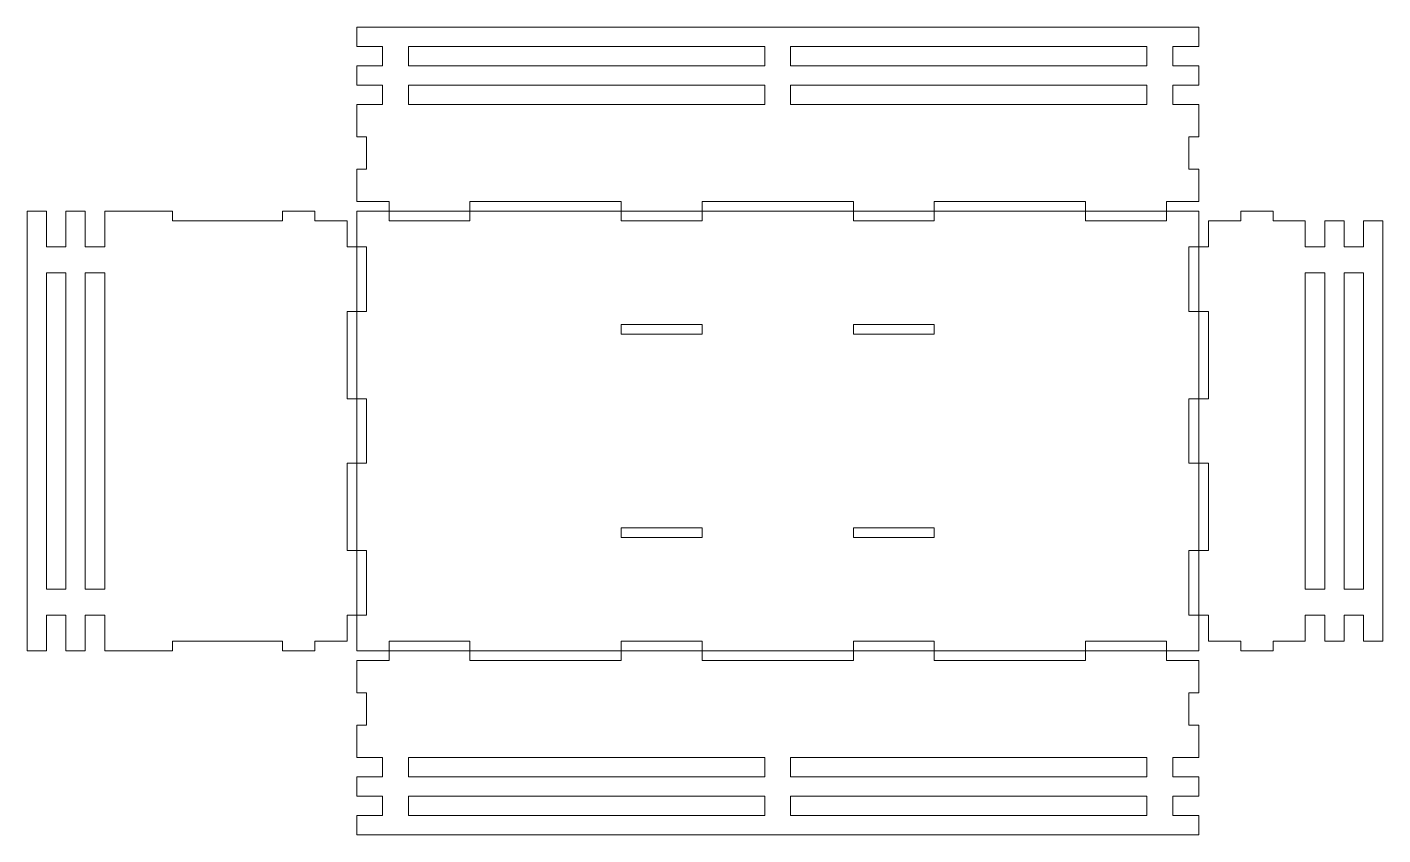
# Model space of a CAD drawing. Header units: millimetres. Extents: x -552 to 552, y -324 to 324.
# Drawn here: x -551.5 to -132, y -323.6 to -73.6 of the extents above; entities that cross this region are included whole.
import ezdxf

# ---------------------------------------------------------------- set-up
doc = ezdxf.new("R2010")
doc.units = ezdxf.units.MM
doc.header["$MEASUREMENT"] = 0
doc.layers.add('Camada 1', color=7, linetype='Continuous')

msp = doc.modelspace()

# ---------------------------------------------------------------- linework, layer by layer
at = {"layer": 'Camada 1', "color": 250, "lineweight": 20}
for points, knots in [([(-199.0473, -127.5959), (-199.0473, -127.5959), (-189.0473, -127.5959), (-189.0473, -127.5959), (-189.0473, -127.5959), (-189.0473, -127.5959), (-189.0473, -117.5959), (-189.0473, -117.5959), (-189.0473, -117.5959), (-189.0473, -117.5959), (-192.0473, -117.5959), (-192.0473, -117.5959), (-192.0473, -117.5959), (-192.0473, -117.5959), (-192.0473, -107.5959), (-192.0473, -107.5959), (-192.0473, -107.5959), (-192.0473, -107.5959), (-189.0473, -107.5959), (-189.0473, -107.5959), (-189.0473, -107.5959), (-189.0473, -107.5959), (-189.0473, -97.5959), (-189.0473, -97.5959), (-189.0473, -97.5959), (-189.0473, -97.5959), (-197.0473, -97.5959), (-197.0473, -97.5959), (-197.0473, -97.5959), (-197.0473, -97.5959), (-197.0473, -91.5959), (-197.0473, -91.5959), (-197.0473, -91.5959), (-197.0473, -91.5959), (-189.0473, -91.5959), (-189.0473, -91.5959), (-189.0473, -91.5959), (-189.0473, -91.5959), (-189.0473, -85.5959), (-189.0473, -85.5959), (-189.0473, -85.5959), (-189.0473, -85.5959), (-197.0473, -85.5959), (-197.0473, -85.5959), (-197.0473, -85.5959), (-197.0473, -85.5959), (-197.0473, -79.5959), (-197.0473, -79.5959), (-197.0473, -79.5959), (-197.0473, -79.5959), (-189.0473, -79.5959), (-189.0473, -79.5959), (-189.0473, -79.5959), (-189.0473, -79.5959), (-189.0473, -73.5959), (-189.0473, -73.5959), (-189.0473, -73.5959), (-189.0473, -73.5959), (-192.0473, -73.5959), (-192.0473, -73.5959), (-192.0473, -73.5959), (-192.0473, -73.5959), (-446.5473, -73.5959), (-446.5473, -73.5959), (-446.5473, -73.5959), (-446.5473, -73.5959), (-449.5473, -73.5959), (-449.5473, -73.5959), (-449.5473, -73.5959), (-449.5473, -73.5959), (-449.5473, -79.5959), (-449.5473, -79.5959), (-449.5473, -79.5959), (-449.5473, -79.5959), (-441.5473, -79.5959), (-441.5473, -79.5959), (-441.5473, -79.5959), (-441.5473, -79.5959), (-441.5473, -85.5959), (-441.5473, -85.5959), (-441.5473, -85.5959), (-441.5473, -85.5959), (-449.5473, -85.5959), (-449.5473, -85.5959), (-449.5473, -85.5959), (-449.5473, -85.5959), (-449.5473, -91.5959), (-449.5473, -91.5959), (-449.5473, -91.5959), (-449.5473, -91.5959), (-441.5473, -91.5959), (-441.5473, -91.5959), (-441.5473, -91.5959), (-441.5473, -91.5959), (-441.5473, -97.5959), (-441.5473, -97.5959), (-441.5473, -97.5959), (-441.5473, -97.5959), (-449.5473, -97.5959), (-449.5473, -97.5959), (-449.5473, -97.5959), (-449.5473, -97.5959), (-449.5473, -107.5959), (-449.5473, -107.5959), (-449.5473, -107.5959), (-449.5473, -107.5959), (-446.5473, -107.5959), (-446.5473, -107.5959), (-446.5473, -107.5959), (-446.5473, -107.5959), (-446.5473, -117.5959), (-446.5473, -117.5959), (-446.5473, -117.5959), (-446.5473, -117.5959), (-449.5473, -117.5959), (-449.5473, -117.5959), (-449.5473, -117.5959), (-449.5473, -117.5959), (-449.5473, -127.5959), (-449.5473, -127.5959), (-449.5473, -127.5959), (-449.5473, -127.5959), (-439.5473, -127.5959), (-439.5473, -127.5959), (-439.5473, -127.5959), (-439.5473, -127.5959), (-439.5473, -130.5959), (-439.5473, -130.5959), (-439.5473, -130.5959), (-439.5473, -130.5959), (-414.5473, -130.5959), (-414.5473, -130.5959), (-414.5473, -130.5959), (-414.5473, -130.5959), (-414.5473, -127.5959), (-414.5473, -127.5959), (-414.5473, -127.5959), (-414.5473, -127.5959), (-367.714, -127.5959), (-367.714, -127.5959), (-367.714, -127.5959), (-367.714, -127.5959), (-367.714, -130.5959), (-367.714, -130.5959), (-367.714, -130.5959), (-367.714, -130.5959), (-342.714, -130.5959), (-342.714, -130.5959), (-342.714, -130.5959), (-342.714, -130.5959), (-342.714, -127.5959), (-342.714, -127.5959), (-342.714, -127.5959), (-342.714, -127.5959), (-295.8806, -127.5959), (-295.8806, -127.5959), (-295.8806, -127.5959), (-295.8806, -127.5959), (-295.8806, -130.5959), (-295.8806, -130.5959), (-295.8806, -130.5959), (-295.8806, -130.5959), (-270.8806, -130.5959), (-270.8806, -130.5959), (-270.8806, -130.5959), (-270.8806, -130.5959), (-270.8806, -127.5959), (-270.8806, -127.5959), (-270.8806, -127.5959), (-270.8806, -127.5959), (-224.0473, -127.5959), (-224.0473, -127.5959), (-224.0473, -127.5959), (-224.0473, -127.5959), (-224.0473, -130.5959), (-224.0473, -130.5959), (-224.0473, -130.5959), (-224.0473, -130.5959), (-199.0473, -130.5959), (-199.0473, -130.5959), (-199.0473, -130.5959), (-199.0473, -130.5959), (-199.0473, -127.5959), (-199.0473, -127.5959)], [0, 0, 0, 0, 0.0212766, 0.0212766, 0.0212766, 0.0212766, 0.04255319, 0.04255319, 0.04255319, 0.04255319, 0.06382979, 0.06382979, 0.06382979, 0.06382979, 0.08510638, 0.08510638, 0.08510638, 0.08510638, 0.10638298, 0.10638298, 0.10638298, 0.10638298, 0.12765957, 0.12765957, 0.12765957, 0.12765957, 0.14893617, 0.14893617, 0.14893617, 0.14893617, 0.17021277, 0.17021277, 0.17021277, 0.17021277, 0.19148936, 0.19148936, 0.19148936, 0.19148936, 0.21276596, 0.21276596, 0.21276596, 0.21276596, 0.23404255, 0.23404255, 0.23404255, 0.23404255, 0.25531915, 0.25531915, 0.25531915, 0.25531915, 0.27659574, 0.27659574, 0.27659574, 0.27659574, 0.29787234, 0.29787234, 0.29787234, 0.29787234, 0.31914894, 0.31914894, 0.31914894, 0.31914894, 0.34042553, 0.34042553, 0.34042553, 0.34042553, 0.36170213, 0.36170213, 0.36170213, 0.36170213, 0.38297872, 0.38297872, 0.38297872, 0.38297872, 0.40425532, 0.40425532, 0.40425532, 0.40425532, 0.42553191, 0.42553191, 0.42553191, 0.42553191, 0.44680851, 0.44680851, 0.44680851, 0.44680851, 0.46808511, 0.46808511, 0.46808511, 0.46808511, 0.4893617, 0.4893617, 0.4893617, 0.4893617, 0.5106383, 0.5106383, 0.5106383, 0.5106383, 0.53191489, 0.53191489, 0.53191489, 0.53191489, 0.55319149, 0.55319149, 0.55319149, 0.55319149, 0.57446809, 0.57446809, 0.57446809, 0.57446809, 0.59574468, 0.59574468, 0.59574468, 0.59574468, 0.61702128, 0.61702128, 0.61702128, 0.61702128, 0.63829787, 0.63829787, 0.63829787, 0.63829787, 0.65957447, 0.65957447, 0.65957447, 0.65957447, 0.68085106, 0.68085106, 0.68085106, 0.68085106, 0.70212766, 0.70212766, 0.70212766, 0.70212766, 0.72340426, 0.72340426, 0.72340426, 0.72340426, 0.74468085, 0.74468085, 0.74468085, 0.74468085, 0.76595745, 0.76595745, 0.76595745, 0.76595745, 0.78723404, 0.78723404, 0.78723404, 0.78723404, 0.80851064, 0.80851064, 0.80851064, 0.80851064, 0.82978723, 0.82978723, 0.82978723, 0.82978723, 0.85106383, 0.85106383, 0.85106383, 0.85106383, 0.87234043, 0.87234043, 0.87234043, 0.87234043, 0.89361702, 0.89361702, 0.89361702, 0.89361702, 0.91489362, 0.91489362, 0.91489362, 0.91489362, 0.93617021, 0.93617021, 0.93617021, 0.93617021, 0.95744681, 0.95744681, 0.95744681, 0.95744681, 1, 1, 1, 1]), ([(-323.2973, -85.5959), (-323.2973, -85.5959), (-433.5473, -85.5959), (-433.5473, -85.5959), (-433.5473, -85.5959), (-433.5473, -85.5959), (-433.5473, -79.5959), (-433.5473, -79.5959), (-433.5473, -79.5959), (-433.5473, -79.5959), (-323.2973, -79.5959), (-323.2973, -79.5959), (-323.2973, -79.5959), (-323.2973, -79.5959), (-323.2973, -85.5959), (-323.2973, -85.5959)], [0, 0, 0, 0, 0.2, 0.2, 0.2, 0.2, 0.4, 0.4, 0.4, 0.4, 0.6, 0.6, 0.6, 0.6, 1, 1, 1, 1]), ([(-205.0473, -85.5959), (-205.0473, -85.5959), (-315.2973, -85.5959), (-315.2973, -85.5959), (-315.2973, -85.5959), (-315.2973, -85.5959), (-315.2973, -79.5959), (-315.2973, -79.5959), (-315.2973, -79.5959), (-315.2973, -79.5959), (-205.0473, -79.5959), (-205.0473, -79.5959), (-205.0473, -79.5959), (-205.0473, -79.5959), (-205.0473, -85.5959), (-205.0473, -85.5959)], [0, 0, 0, 0, 0.2, 0.2, 0.2, 0.2, 0.4, 0.4, 0.4, 0.4, 0.6, 0.6, 0.6, 0.6, 1, 1, 1, 1]), ([(-323.2973, -97.5959), (-323.2973, -97.5959), (-433.5473, -97.5959), (-433.5473, -97.5959), (-433.5473, -97.5959), (-433.5473, -97.5959), (-433.5473, -91.5959), (-433.5473, -91.5959), (-433.5473, -91.5959), (-433.5473, -91.5959), (-323.2973, -91.5959), (-323.2973, -91.5959), (-323.2973, -91.5959), (-323.2973, -91.5959), (-323.2973, -97.5959), (-323.2973, -97.5959)], [0, 0, 0, 0, 0.2, 0.2, 0.2, 0.2, 0.4, 0.4, 0.4, 0.4, 0.6, 0.6, 0.6, 0.6, 1, 1, 1, 1]), ([(-205.0473, -97.5959), (-205.0473, -97.5959), (-315.2973, -97.5959), (-315.2973, -97.5959), (-315.2973, -97.5959), (-315.2973, -97.5959), (-315.2973, -91.5959), (-315.2973, -91.5959), (-315.2973, -91.5959), (-315.2973, -91.5959), (-205.0473, -91.5959), (-205.0473, -91.5959), (-205.0473, -91.5959), (-205.0473, -91.5959), (-205.0473, -97.5959), (-205.0473, -97.5959)], [0, 0, 0, 0, 0.2, 0.2, 0.2, 0.2, 0.4, 0.4, 0.4, 0.4, 0.6, 0.6, 0.6, 0.6, 1, 1, 1, 1]), ([(-472.5473, -133.5959), (-472.5473, -133.5959), (-506.5473, -133.5959), (-506.5473, -133.5959), (-506.5473, -133.5959), (-506.5473, -133.5959), (-506.5473, -130.5959), (-506.5473, -130.5959), (-506.5473, -130.5959), (-506.5473, -130.5959), (-527.5473, -130.5959), (-527.5473, -130.5959), (-527.5473, -130.5959), (-527.5473, -130.5959), (-527.5473, -141.5959), (-527.5473, -141.5959), (-527.5473, -141.5959), (-527.5473, -141.5959), (-533.5473, -141.5959), (-533.5473, -141.5959), (-533.5473, -141.5959), (-533.5473, -141.5959), (-533.5473, -130.5959), (-533.5473, -130.5959), (-533.5473, -130.5959), (-533.5473, -130.5959), (-539.5473, -130.5959), (-539.5473, -130.5959), (-539.5473, -130.5959), (-539.5473, -130.5959), (-539.5473, -141.5959), (-539.5473, -141.5959), (-539.5473, -141.5959), (-539.5473, -141.5959), (-545.5473, -141.5959), (-545.5473, -141.5959), (-545.5473, -141.5959), (-545.5473, -141.5959), (-545.5473, -130.5959), (-545.5473, -130.5959), (-545.5473, -130.5959), (-545.5473, -130.5959), (-551.5473, -130.5959), (-551.5473, -130.5959), (-551.5473, -130.5959), (-551.5473, -130.5959), (-551.5473, -266.5959), (-551.5473, -266.5959), (-551.5473, -266.5959), (-551.5473, -266.5959), (-545.5473, -266.5959), (-545.5473, -266.5959), (-545.5473, -266.5959), (-545.5473, -266.5959), (-545.5473, -255.5959), (-545.5473, -255.5959), (-545.5473, -255.5959), (-545.5473, -255.5959), (-539.5473, -255.5959), (-539.5473, -255.5959), (-539.5473, -255.5959), (-539.5473, -255.5959), (-539.5473, -266.5959), (-539.5473, -266.5959), (-539.5473, -266.5959), (-539.5473, -266.5959), (-533.5473, -266.5959), (-533.5473, -266.5959), (-533.5473, -266.5959), (-533.5473, -266.5959), (-533.5473, -255.5959), (-533.5473, -255.5959), (-533.5473, -255.5959), (-533.5473, -255.5959), (-527.5473, -255.5959), (-527.5473, -255.5959), (-527.5473, -255.5959), (-527.5473, -255.5959), (-527.5473, -266.5959), (-527.5473, -266.5959), (-527.5473, -266.5959), (-527.5473, -266.5959), (-506.5473, -266.5959), (-506.5473, -266.5959), (-506.5473, -266.5959), (-506.5473, -266.5959), (-506.5473, -263.5959), (-506.5473, -263.5959), (-506.5473, -263.5959), (-506.5473, -263.5959), (-472.5473, -263.5959), (-472.5473, -263.5959), (-472.5473, -263.5959), (-472.5473, -263.5959), (-472.5473, -266.5959), (-472.5473, -266.5959), (-472.5473, -266.5959), (-472.5473, -266.5959), (-462.5473, -266.5959), (-462.5473, -266.5959), (-462.5473, -266.5959), (-462.5473, -266.5959), (-462.5473, -263.5959), (-462.5473, -263.5959), (-462.5473, -263.5959), (-462.5473, -263.5959), (-452.5473, -263.5959), (-452.5473, -263.5959), (-452.5473, -263.5959), (-452.5473, -263.5959), (-452.5473, -255.5959), (-452.5473, -255.5959), (-452.5473, -255.5959), (-452.5473, -255.5959), (-449.5473, -255.5959), (-449.5473, -255.5959), (-449.5473, -255.5959), (-449.5473, -255.5959), (-449.5473, -235.5959), (-449.5473, -235.5959), (-449.5473, -235.5959), (-449.5473, -235.5959), (-452.5473, -235.5959), (-452.5473, -235.5959), (-452.5473, -235.5959), (-452.5473, -235.5959), (-452.5473, -208.5959), (-452.5473, -208.5959), (-452.5473, -208.5959), (-452.5473, -208.5959), (-449.5473, -208.5959), (-449.5473, -208.5959), (-449.5473, -208.5959), (-449.5473, -208.5959), (-449.5473, -188.5959), (-449.5473, -188.5959), (-449.5473, -188.5959), (-449.5473, -188.5959), (-452.5473, -188.5959), (-452.5473, -188.5959), (-452.5473, -188.5959), (-452.5473, -188.5959), (-452.5473, -161.5959), (-452.5473, -161.5959), (-452.5473, -161.5959), (-452.5473, -161.5959), (-449.5473, -161.5959), (-449.5473, -161.5959), (-449.5473, -161.5959), (-449.5473, -161.5959), (-449.5473, -141.5959), (-449.5473, -141.5959), (-449.5473, -141.5959), (-449.5473, -141.5959), (-452.5473, -141.5959), (-452.5473, -141.5959), (-452.5473, -141.5959), (-452.5473, -141.5959), (-452.5473, -133.5959), (-452.5473, -133.5959), (-452.5473, -133.5959), (-452.5473, -133.5959), (-462.5473, -133.5959), (-462.5473, -133.5959), (-462.5473, -133.5959), (-462.5473, -133.5959), (-462.5473, -130.5959), (-462.5473, -130.5959), (-462.5473, -130.5959), (-462.5473, -130.5959), (-472.5473, -130.5959), (-472.5473, -130.5959), (-472.5473, -130.5959), (-472.5473, -130.5959), (-472.5473, -133.5959), (-472.5473, -133.5959)], [0, 0, 0, 0, 0.02222222, 0.02222222, 0.02222222, 0.02222222, 0.04444444, 0.04444444, 0.04444444, 0.04444444, 0.06666667, 0.06666667, 0.06666667, 0.06666667, 0.08888889, 0.08888889, 0.08888889, 0.08888889, 0.11111111, 0.11111111, 0.11111111, 0.11111111, 0.13333333, 0.13333333, 0.13333333, 0.13333333, 0.15555556, 0.15555556, 0.15555556, 0.15555556, 0.17777778, 0.17777778, 0.17777778, 0.17777778, 0.2, 0.2, 0.2, 0.2, 0.22222222, 0.22222222, 0.22222222, 0.22222222, 0.24444444, 0.24444444, 0.24444444, 0.24444444, 0.26666667, 0.26666667, 0.26666667, 0.26666667, 0.28888889, 0.28888889, 0.28888889, 0.28888889, 0.31111111, 0.31111111, 0.31111111, 0.31111111, 0.33333333, 0.33333333, 0.33333333, 0.33333333, 0.35555556, 0.35555556, 0.35555556, 0.35555556, 0.37777778, 0.37777778, 0.37777778, 0.37777778, 0.4, 0.4, 0.4, 0.4, 0.42222222, 0.42222222, 0.42222222, 0.42222222, 0.44444444, 0.44444444, 0.44444444, 0.44444444, 0.46666667, 0.46666667, 0.46666667, 0.46666667, 0.48888889, 0.48888889, 0.48888889, 0.48888889, 0.51111111, 0.51111111, 0.51111111, 0.51111111, 0.53333333, 0.53333333, 0.53333333, 0.53333333, 0.55555556, 0.55555556, 0.55555556, 0.55555556, 0.57777778, 0.57777778, 0.57777778, 0.57777778, 0.6, 0.6, 0.6, 0.6, 0.62222222, 0.62222222, 0.62222222, 0.62222222, 0.64444444, 0.64444444, 0.64444444, 0.64444444, 0.66666667, 0.66666667, 0.66666667, 0.66666667, 0.68888889, 0.68888889, 0.68888889, 0.68888889, 0.71111111, 0.71111111, 0.71111111, 0.71111111, 0.73333333, 0.73333333, 0.73333333, 0.73333333, 0.75555556, 0.75555556, 0.75555556, 0.75555556, 0.77777778, 0.77777778, 0.77777778, 0.77777778, 0.8, 0.8, 0.8, 0.8, 0.82222222, 0.82222222, 0.82222222, 0.82222222, 0.84444444, 0.84444444, 0.84444444, 0.84444444, 0.86666667, 0.86666667, 0.86666667, 0.86666667, 0.88888889, 0.88888889, 0.88888889, 0.88888889, 0.91111111, 0.91111111, 0.91111111, 0.91111111, 0.93333333, 0.93333333, 0.93333333, 0.93333333, 0.95555556, 0.95555556, 0.95555556, 0.95555556, 1, 1, 1, 1]), ([(-189.0473, -188.5959), (-189.0473, -188.5959), (-189.0473, -161.5959), (-189.0473, -161.5959), (-189.0473, -161.5959), (-189.0473, -161.5959), (-192.0473, -161.5959), (-192.0473, -161.5959), (-192.0473, -161.5959), (-192.0473, -161.5959), (-192.0473, -141.5959), (-192.0473, -141.5959), (-192.0473, -141.5959), (-192.0473, -141.5959), (-189.0473, -141.5959), (-189.0473, -141.5959), (-189.0473, -141.5959), (-189.0473, -141.5959), (-189.0473, -130.5959), (-189.0473, -130.5959), (-189.0473, -130.5959), (-189.0473, -130.5959), (-199.0473, -130.5959), (-199.0473, -130.5959), (-199.0473, -130.5959), (-199.0473, -130.5959), (-199.0473, -133.5959), (-199.0473, -133.5959), (-199.0473, -133.5959), (-199.0473, -133.5959), (-224.0473, -133.5959), (-224.0473, -133.5959), (-224.0473, -133.5959), (-224.0473, -133.5959), (-224.0473, -130.5959), (-224.0473, -130.5959), (-224.0473, -130.5959), (-224.0473, -130.5959), (-270.8806, -130.5959), (-270.8806, -130.5959), (-270.8806, -130.5959), (-270.8806, -130.5959), (-270.8806, -133.5959), (-270.8806, -133.5959), (-270.8806, -133.5959), (-270.8806, -133.5959), (-295.8806, -133.5959), (-295.8806, -133.5959), (-295.8806, -133.5959), (-295.8806, -133.5959), (-295.8806, -130.5959), (-295.8806, -130.5959), (-295.8806, -130.5959), (-295.8806, -130.5959), (-342.714, -130.5959), (-342.714, -130.5959), (-342.714, -130.5959), (-342.714, -130.5959), (-342.714, -133.5959), (-342.714, -133.5959), (-342.714, -133.5959), (-342.714, -133.5959), (-367.714, -133.5959), (-367.714, -133.5959), (-367.714, -133.5959), (-367.714, -133.5959), (-367.714, -130.5959), (-367.714, -130.5959), (-367.714, -130.5959), (-367.714, -130.5959), (-414.5473, -130.5959), (-414.5473, -130.5959), (-414.5473, -130.5959), (-414.5473, -130.5959), (-414.5473, -133.5959), (-414.5473, -133.5959), (-414.5473, -133.5959), (-414.5473, -133.5959), (-439.5473, -133.5959), (-439.5473, -133.5959), (-439.5473, -133.5959), (-439.5473, -133.5959), (-439.5473, -130.5959), (-439.5473, -130.5959), (-439.5473, -130.5959), (-439.5473, -130.5959), (-449.5473, -130.5959), (-449.5473, -130.5959), (-449.5473, -130.5959), (-449.5473, -130.5959), (-449.5473, -141.5959), (-449.5473, -141.5959), (-449.5473, -141.5959), (-449.5473, -141.5959), (-446.5473, -141.5959), (-446.5473, -141.5959), (-446.5473, -141.5959), (-446.5473, -141.5959), (-446.5473, -161.5959), (-446.5473, -161.5959), (-446.5473, -161.5959), (-446.5473, -161.5959), (-449.5473, -161.5959), (-449.5473, -161.5959), (-449.5473, -161.5959), (-449.5473, -161.5959), (-449.5473, -188.5959), (-449.5473, -188.5959), (-449.5473, -188.5959), (-449.5473, -188.5959), (-446.5473, -188.5959), (-446.5473, -188.5959), (-446.5473, -188.5959), (-446.5473, -188.5959), (-446.5473, -208.5959), (-446.5473, -208.5959), (-446.5473, -208.5959), (-446.5473, -208.5959), (-449.5473, -208.5959), (-449.5473, -208.5959), (-449.5473, -208.5959), (-449.5473, -208.5959), (-449.5473, -235.5959), (-449.5473, -235.5959), (-449.5473, -235.5959), (-449.5473, -235.5959), (-446.5473, -235.5959), (-446.5473, -235.5959), (-446.5473, -235.5959), (-446.5473, -235.5959), (-446.5473, -255.5959), (-446.5473, -255.5959), (-446.5473, -255.5959), (-446.5473, -255.5959), (-449.5473, -255.5959), (-449.5473, -255.5959), (-449.5473, -255.5959), (-449.5473, -255.5959), (-449.5473, -266.5959), (-449.5473, -266.5959), (-449.5473, -266.5959), (-449.5473, -266.5959), (-439.5473, -266.5959), (-439.5473, -266.5959), (-439.5473, -266.5959), (-439.5473, -266.5959), (-439.5473, -263.5959), (-439.5473, -263.5959), (-439.5473, -263.5959), (-439.5473, -263.5959), (-414.5473, -263.5959), (-414.5473, -263.5959), (-414.5473, -263.5959), (-414.5473, -263.5959), (-414.5473, -266.5959), (-414.5473, -266.5959), (-414.5473, -266.5959), (-414.5473, -266.5959), (-367.714, -266.5959), (-367.714, -266.5959), (-367.714, -266.5959), (-367.714, -266.5959), (-367.714, -263.5959), (-367.714, -263.5959), (-367.714, -263.5959), (-367.714, -263.5959), (-342.714, -263.5959), (-342.714, -263.5959), (-342.714, -263.5959), (-342.714, -263.5959), (-342.714, -266.5959), (-342.714, -266.5959), (-342.714, -266.5959), (-342.714, -266.5959), (-295.8806, -266.5959), (-295.8806, -266.5959), (-295.8806, -266.5959), (-295.8806, -266.5959), (-295.8806, -263.5959), (-295.8806, -263.5959), (-295.8806, -263.5959), (-295.8806, -263.5959), (-270.8806, -263.5959), (-270.8806, -263.5959), (-270.8806, -263.5959), (-270.8806, -263.5959), (-270.8806, -266.5959), (-270.8806, -266.5959), (-270.8806, -266.5959), (-270.8806, -266.5959), (-224.0473, -266.5959), (-224.0473, -266.5959), (-224.0473, -266.5959), (-224.0473, -266.5959), (-224.0473, -263.5959), (-224.0473, -263.5959), (-224.0473, -263.5959), (-224.0473, -263.5959), (-199.0473, -263.5959), (-199.0473, -263.5959), (-199.0473, -263.5959), (-199.0473, -263.5959), (-199.0473, -266.5959), (-199.0473, -266.5959), (-199.0473, -266.5959), (-199.0473, -266.5959), (-189.0473, -266.5959), (-189.0473, -266.5959), (-189.0473, -266.5959), (-189.0473, -266.5959), (-189.0473, -255.5959), (-189.0473, -255.5959), (-189.0473, -255.5959), (-189.0473, -255.5959), (-192.0473, -255.5959), (-192.0473, -255.5959), (-192.0473, -255.5959), (-192.0473, -255.5959), (-192.0473, -235.5959), (-192.0473, -235.5959), (-192.0473, -235.5959), (-192.0473, -235.5959), (-189.0473, -235.5959), (-189.0473, -235.5959), (-189.0473, -235.5959), (-189.0473, -235.5959), (-189.0473, -208.5959), (-189.0473, -208.5959), (-189.0473, -208.5959), (-189.0473, -208.5959), (-192.0473, -208.5959), (-192.0473, -208.5959), (-192.0473, -208.5959), (-192.0473, -208.5959), (-192.0473, -188.5959), (-192.0473, -188.5959), (-192.0473, -188.5959), (-192.0473, -188.5959), (-189.0473, -188.5959), (-189.0473, -188.5959)], [0, 0, 0, 0, 0.01639344, 0.01639344, 0.01639344, 0.01639344, 0.03278689, 0.03278689, 0.03278689, 0.03278689, 0.04918033, 0.04918033, 0.04918033, 0.04918033, 0.06557377, 0.06557377, 0.06557377, 0.06557377, 0.08196721, 0.08196721, 0.08196721, 0.08196721, 0.09836066, 0.09836066, 0.09836066, 0.09836066, 0.1147541, 0.1147541, 0.1147541, 0.1147541, 0.13114754, 0.13114754, 0.13114754, 0.13114754, 0.14754098, 0.14754098, 0.14754098, 0.14754098, 0.16393443, 0.16393443, 0.16393443, 0.16393443, 0.18032787, 0.18032787, 0.18032787, 0.18032787, 0.19672131, 0.19672131, 0.19672131, 0.19672131, 0.21311475, 0.21311475, 0.21311475, 0.21311475, 0.2295082, 0.2295082, 0.2295082, 0.2295082, 0.24590164, 0.24590164, 0.24590164, 0.24590164, 0.26229508, 0.26229508, 0.26229508, 0.26229508, 0.27868852, 0.27868852, 0.27868852, 0.27868852, 0.29508197, 0.29508197, 0.29508197, 0.29508197, 0.31147541, 0.31147541, 0.31147541, 0.31147541, 0.32786885, 0.32786885, 0.32786885, 0.32786885, 0.3442623, 0.3442623, 0.3442623, 0.3442623, 0.36065574, 0.36065574, 0.36065574, 0.36065574, 0.37704918, 0.37704918, 0.37704918, 0.37704918, 0.39344262, 0.39344262, 0.39344262, 0.39344262, 0.40983607, 0.40983607, 0.40983607, 0.40983607, 0.42622951, 0.42622951, 0.42622951, 0.42622951, 0.44262295, 0.44262295, 0.44262295, 0.44262295, 0.45901639, 0.45901639, 0.45901639, 0.45901639, 0.47540984, 0.47540984, 0.47540984, 0.47540984, 0.49180328, 0.49180328, 0.49180328, 0.49180328, 0.50819672, 0.50819672, 0.50819672, 0.50819672, 0.52459016, 0.52459016, 0.52459016, 0.52459016, 0.54098361, 0.54098361, 0.54098361, 0.54098361, 0.55737705, 0.55737705, 0.55737705, 0.55737705, 0.57377049, 0.57377049, 0.57377049, 0.57377049, 0.59016393, 0.59016393, 0.59016393, 0.59016393, 0.60655738, 0.60655738, 0.60655738, 0.60655738, 0.62295082, 0.62295082, 0.62295082, 0.62295082, 0.63934426, 0.63934426, 0.63934426, 0.63934426, 0.6557377, 0.6557377, 0.6557377, 0.6557377, 0.67213115, 0.67213115, 0.67213115, 0.67213115, 0.68852459, 0.68852459, 0.68852459, 0.68852459, 0.70491803, 0.70491803, 0.70491803, 0.70491803, 0.72131148, 0.72131148, 0.72131148, 0.72131148, 0.73770492, 0.73770492, 0.73770492, 0.73770492, 0.75409836, 0.75409836, 0.75409836, 0.75409836, 0.7704918, 0.7704918, 0.7704918, 0.7704918, 0.78688525, 0.78688525, 0.78688525, 0.78688525, 0.80327869, 0.80327869, 0.80327869, 0.80327869, 0.81967213, 0.81967213, 0.81967213, 0.81967213, 0.83606557, 0.83606557, 0.83606557, 0.83606557, 0.85245902, 0.85245902, 0.85245902, 0.85245902, 0.86885246, 0.86885246, 0.86885246, 0.86885246, 0.8852459, 0.8852459, 0.8852459, 0.8852459, 0.90163934, 0.90163934, 0.90163934, 0.90163934, 0.91803279, 0.91803279, 0.91803279, 0.91803279, 0.93442623, 0.93442623, 0.93442623, 0.93442623, 0.95081967, 0.95081967, 0.95081967, 0.95081967, 0.96721311, 0.96721311, 0.96721311, 0.96721311, 1, 1, 1, 1]), ([(-132.0473, -263.5959), (-132.0473, -263.5959), (-132.0473, -133.5959), (-132.0473, -133.5959), (-132.0473, -133.5959), (-132.0473, -133.5959), (-138.0473, -133.5959), (-138.0473, -133.5959), (-138.0473, -133.5959), (-138.0473, -133.5959), (-138.0473, -141.5959), (-138.0473, -141.5959), (-138.0473, -141.5959), (-138.0473, -141.5959), (-144.0473, -141.5959), (-144.0473, -141.5959), (-144.0473, -141.5959), (-144.0473, -141.5959), (-144.0473, -133.5959), (-144.0473, -133.5959), (-144.0473, -133.5959), (-144.0473, -133.5959), (-150.0473, -133.5959), (-150.0473, -133.5959), (-150.0473, -133.5959), (-150.0473, -133.5959), (-150.0473, -141.5959), (-150.0473, -141.5959), (-150.0473, -141.5959), (-150.0473, -141.5959), (-156.0473, -141.5959), (-156.0473, -141.5959), (-156.0473, -141.5959), (-156.0473, -141.5959), (-156.0473, -133.5959), (-156.0473, -133.5959), (-156.0473, -133.5959), (-156.0473, -133.5959), (-166.0473, -133.5959), (-166.0473, -133.5959), (-166.0473, -133.5959), (-166.0473, -133.5959), (-166.0473, -130.5959), (-166.0473, -130.5959), (-166.0473, -130.5959), (-166.0473, -130.5959), (-176.0473, -130.5959), (-176.0473, -130.5959), (-176.0473, -130.5959), (-176.0473, -130.5959), (-176.0473, -133.5959), (-176.0473, -133.5959), (-176.0473, -133.5959), (-176.0473, -133.5959), (-186.0473, -133.5959), (-186.0473, -133.5959), (-186.0473, -133.5959), (-186.0473, -133.5959), (-186.0473, -141.5959), (-186.0473, -141.5959), (-186.0473, -141.5959), (-186.0473, -141.5959), (-189.0473, -141.5959), (-189.0473, -141.5959), (-189.0473, -141.5959), (-189.0473, -141.5959), (-189.0473, -161.5959), (-189.0473, -161.5959), (-189.0473, -161.5959), (-189.0473, -161.5959), (-186.0473, -161.5959), (-186.0473, -161.5959), (-186.0473, -161.5959), (-186.0473, -161.5959), (-186.0473, -188.5959), (-186.0473, -188.5959), (-186.0473, -188.5959), (-186.0473, -188.5959), (-189.0473, -188.5959), (-189.0473, -188.5959), (-189.0473, -188.5959), (-189.0473, -188.5959), (-189.0473, -208.5959), (-189.0473, -208.5959), (-189.0473, -208.5959), (-189.0473, -208.5959), (-186.0473, -208.5959), (-186.0473, -208.5959), (-186.0473, -208.5959), (-186.0473, -208.5959), (-186.0473, -235.5959), (-186.0473, -235.5959), (-186.0473, -235.5959), (-186.0473, -235.5959), (-189.0473, -235.5959), (-189.0473, -235.5959), (-189.0473, -235.5959), (-189.0473, -235.5959), (-189.0473, -255.5959), (-189.0473, -255.5959), (-189.0473, -255.5959), (-189.0473, -255.5959), (-186.0473, -255.5959), (-186.0473, -255.5959), (-186.0473, -255.5959), (-186.0473, -255.5959), (-186.0473, -263.5959), (-186.0473, -263.5959), (-186.0473, -263.5959), (-186.0473, -263.5959), (-176.0473, -263.5959), (-176.0473, -263.5959), (-176.0473, -263.5959), (-176.0473, -263.5959), (-176.0473, -266.5959), (-176.0473, -266.5959), (-176.0473, -266.5959), (-176.0473, -266.5959), (-166.0473, -266.5959), (-166.0473, -266.5959), (-166.0473, -266.5959), (-166.0473, -266.5959), (-166.0473, -263.5959), (-166.0473, -263.5959), (-166.0473, -263.5959), (-166.0473, -263.5959), (-156.0473, -263.5959), (-156.0473, -263.5959), (-156.0473, -263.5959), (-156.0473, -263.5959), (-156.0473, -255.5959), (-156.0473, -255.5959), (-156.0473, -255.5959), (-156.0473, -255.5959), (-150.0473, -255.5959), (-150.0473, -255.5959), (-150.0473, -255.5959), (-150.0473, -255.5959), (-150.0473, -263.5959), (-150.0473, -263.5959), (-150.0473, -263.5959), (-150.0473, -263.5959), (-144.0473, -263.5959), (-144.0473, -263.5959), (-144.0473, -263.5959), (-144.0473, -263.5959), (-144.0473, -255.5959), (-144.0473, -255.5959), (-144.0473, -255.5959), (-144.0473, -255.5959), (-138.0473, -255.5959), (-138.0473, -255.5959), (-138.0473, -255.5959), (-138.0473, -255.5959), (-138.0473, -263.5959), (-138.0473, -263.5959), (-138.0473, -263.5959), (-138.0473, -263.5959), (-132.0473, -263.5959), (-132.0473, -263.5959)], [0, 0, 0, 0, 0.02439024, 0.02439024, 0.02439024, 0.02439024, 0.04878049, 0.04878049, 0.04878049, 0.04878049, 0.07317073, 0.07317073, 0.07317073, 0.07317073, 0.09756098, 0.09756098, 0.09756098, 0.09756098, 0.12195122, 0.12195122, 0.12195122, 0.12195122, 0.14634146, 0.14634146, 0.14634146, 0.14634146, 0.17073171, 0.17073171, 0.17073171, 0.17073171, 0.19512195, 0.19512195, 0.19512195, 0.19512195, 0.2195122, 0.2195122, 0.2195122, 0.2195122, 0.24390244, 0.24390244, 0.24390244, 0.24390244, 0.26829268, 0.26829268, 0.26829268, 0.26829268, 0.29268293, 0.29268293, 0.29268293, 0.29268293, 0.31707317, 0.31707317, 0.31707317, 0.31707317, 0.34146341, 0.34146341, 0.34146341, 0.34146341, 0.36585366, 0.36585366, 0.36585366, 0.36585366, 0.3902439, 0.3902439, 0.3902439, 0.3902439, 0.41463415, 0.41463415, 0.41463415, 0.41463415, 0.43902439, 0.43902439, 0.43902439, 0.43902439, 0.46341463, 0.46341463, 0.46341463, 0.46341463, 0.48780488, 0.48780488, 0.48780488, 0.48780488, 0.51219512, 0.51219512, 0.51219512, 0.51219512, 0.53658537, 0.53658537, 0.53658537, 0.53658537, 0.56097561, 0.56097561, 0.56097561, 0.56097561, 0.58536585, 0.58536585, 0.58536585, 0.58536585, 0.6097561, 0.6097561, 0.6097561, 0.6097561, 0.63414634, 0.63414634, 0.63414634, 0.63414634, 0.65853659, 0.65853659, 0.65853659, 0.65853659, 0.68292683, 0.68292683, 0.68292683, 0.68292683, 0.70731707, 0.70731707, 0.70731707, 0.70731707, 0.73170732, 0.73170732, 0.73170732, 0.73170732, 0.75609756, 0.75609756, 0.75609756, 0.75609756, 0.7804878, 0.7804878, 0.7804878, 0.7804878, 0.80487805, 0.80487805, 0.80487805, 0.80487805, 0.82926829, 0.82926829, 0.82926829, 0.82926829, 0.85365854, 0.85365854, 0.85365854, 0.85365854, 0.87804878, 0.87804878, 0.87804878, 0.87804878, 0.90243902, 0.90243902, 0.90243902, 0.90243902, 0.92682927, 0.92682927, 0.92682927, 0.92682927, 0.95121951, 0.95121951, 0.95121951, 0.95121951, 1, 1, 1, 1]), ([(-539.5473, -149.5959), (-539.5473, -149.5959), (-539.5473, -247.5959), (-539.5473, -247.5959), (-539.5473, -247.5959), (-539.5473, -247.5959), (-545.5473, -247.5959), (-545.5473, -247.5959), (-545.5473, -247.5959), (-545.5473, -247.5959), (-545.5473, -149.5959), (-545.5473, -149.5959), (-545.5473, -149.5959), (-545.5473, -149.5959), (-539.5473, -149.5959), (-539.5473, -149.5959)], [0, 0, 0, 0, 0.2, 0.2, 0.2, 0.2, 0.4, 0.4, 0.4, 0.4, 0.6, 0.6, 0.6, 0.6, 1, 1, 1, 1]), ([(-527.5473, -149.5959), (-527.5473, -149.5959), (-527.5473, -247.5959), (-527.5473, -247.5959), (-527.5473, -247.5959), (-527.5473, -247.5959), (-533.5473, -247.5959), (-533.5473, -247.5959), (-533.5473, -247.5959), (-533.5473, -247.5959), (-533.5473, -149.5959), (-533.5473, -149.5959), (-533.5473, -149.5959), (-533.5473, -149.5959), (-527.5473, -149.5959), (-527.5473, -149.5959)], [0, 0, 0, 0, 0.2, 0.2, 0.2, 0.2, 0.4, 0.4, 0.4, 0.4, 0.6, 0.6, 0.6, 0.6, 1, 1, 1, 1]), ([(-156.0473, -247.5959), (-156.0473, -247.5959), (-156.0473, -149.5959), (-156.0473, -149.5959), (-156.0473, -149.5959), (-156.0473, -149.5959), (-150.0473, -149.5959), (-150.0473, -149.5959), (-150.0473, -149.5959), (-150.0473, -149.5959), (-150.0473, -247.5959), (-150.0473, -247.5959), (-150.0473, -247.5959), (-150.0473, -247.5959), (-156.0473, -247.5959), (-156.0473, -247.5959)], [0, 0, 0, 0, 0.2, 0.2, 0.2, 0.2, 0.4, 0.4, 0.4, 0.4, 0.6, 0.6, 0.6, 0.6, 1, 1, 1, 1]), ([(-144.0473, -247.5959), (-144.0473, -247.5959), (-144.0473, -149.5959), (-144.0473, -149.5959), (-144.0473, -149.5959), (-144.0473, -149.5959), (-138.0473, -149.5959), (-138.0473, -149.5959), (-138.0473, -149.5959), (-138.0473, -149.5959), (-138.0473, -247.5959), (-138.0473, -247.5959), (-138.0473, -247.5959), (-138.0473, -247.5959), (-144.0473, -247.5959), (-144.0473, -247.5959)], [0, 0, 0, 0, 0.2, 0.2, 0.2, 0.2, 0.4, 0.4, 0.4, 0.4, 0.6, 0.6, 0.6, 0.6, 1, 1, 1, 1]), ([(-342.714, -168.5959), (-342.714, -168.5959), (-367.714, -168.5959), (-367.714, -168.5959), (-367.714, -168.5959), (-367.714, -168.5959), (-367.714, -165.5959), (-367.714, -165.5959), (-367.714, -165.5959), (-367.714, -165.5959), (-342.714, -165.5959), (-342.714, -165.5959), (-342.714, -165.5959), (-342.714, -165.5959), (-342.714, -168.5959), (-342.714, -168.5959)], [0, 0, 0, 0, 0.2, 0.2, 0.2, 0.2, 0.4, 0.4, 0.4, 0.4, 0.6, 0.6, 0.6, 0.6, 1, 1, 1, 1]), ([(-270.8806, -168.5959), (-270.8806, -168.5959), (-295.8806, -168.5959), (-295.8806, -168.5959), (-295.8806, -168.5959), (-295.8806, -168.5959), (-295.8806, -165.5959), (-295.8806, -165.5959), (-295.8806, -165.5959), (-295.8806, -165.5959), (-270.8806, -165.5959), (-270.8806, -165.5959), (-270.8806, -165.5959), (-270.8806, -165.5959), (-270.8806, -168.5959), (-270.8806, -168.5959)], [0, 0, 0, 0, 0.2, 0.2, 0.2, 0.2, 0.4, 0.4, 0.4, 0.4, 0.6, 0.6, 0.6, 0.6, 1, 1, 1, 1]), ([(-367.714, -228.5959), (-367.714, -228.5959), (-342.714, -228.5959), (-342.714, -228.5959), (-342.714, -228.5959), (-342.714, -228.5959), (-342.714, -231.5959), (-342.714, -231.5959), (-342.714, -231.5959), (-342.714, -231.5959), (-367.714, -231.5959), (-367.714, -231.5959), (-367.714, -231.5959), (-367.714, -231.5959), (-367.714, -228.5959), (-367.714, -228.5959)], [0, 0, 0, 0, 0.2, 0.2, 0.2, 0.2, 0.4, 0.4, 0.4, 0.4, 0.6, 0.6, 0.6, 0.6, 1, 1, 1, 1]), ([(-295.8806, -228.5959), (-295.8806, -228.5959), (-270.8806, -228.5959), (-270.8806, -228.5959), (-270.8806, -228.5959), (-270.8806, -228.5959), (-270.8806, -231.5959), (-270.8806, -231.5959), (-270.8806, -231.5959), (-270.8806, -231.5959), (-295.8806, -231.5959), (-295.8806, -231.5959), (-295.8806, -231.5959), (-295.8806, -231.5959), (-295.8806, -228.5959), (-295.8806, -228.5959)], [0, 0, 0, 0, 0.2, 0.2, 0.2, 0.2, 0.4, 0.4, 0.4, 0.4, 0.6, 0.6, 0.6, 0.6, 1, 1, 1, 1]), ([(-199.0473, -269.5959), (-199.0473, -269.5959), (-189.0473, -269.5959), (-189.0473, -269.5959), (-189.0473, -269.5959), (-189.0473, -269.5959), (-189.0473, -279.5959), (-189.0473, -279.5959), (-189.0473, -279.5959), (-189.0473, -279.5959), (-192.0473, -279.5959), (-192.0473, -279.5959), (-192.0473, -279.5959), (-192.0473, -279.5959), (-192.0473, -289.5959), (-192.0473, -289.5959), (-192.0473, -289.5959), (-192.0473, -289.5959), (-189.0473, -289.5959), (-189.0473, -289.5959), (-189.0473, -289.5959), (-189.0473, -289.5959), (-189.0473, -299.5959), (-189.0473, -299.5959), (-189.0473, -299.5959), (-189.0473, -299.5959), (-197.0473, -299.5959), (-197.0473, -299.5959), (-197.0473, -299.5959), (-197.0473, -299.5959), (-197.0473, -305.5959), (-197.0473, -305.5959), (-197.0473, -305.5959), (-197.0473, -305.5959), (-189.0473, -305.5959), (-189.0473, -305.5959), (-189.0473, -305.5959), (-189.0473, -305.5959), (-189.0473, -311.5959), (-189.0473, -311.5959), (-189.0473, -311.5959), (-189.0473, -311.5959), (-197.0473, -311.5959), (-197.0473, -311.5959), (-197.0473, -311.5959), (-197.0473, -311.5959), (-197.0473, -317.5959), (-197.0473, -317.5959), (-197.0473, -317.5959), (-197.0473, -317.5959), (-189.0473, -317.5959), (-189.0473, -317.5959), (-189.0473, -317.5959), (-189.0473, -317.5959), (-189.0473, -323.5959), (-189.0473, -323.5959), (-189.0473, -323.5959), (-189.0473, -323.5959), (-192.0473, -323.5959), (-192.0473, -323.5959), (-192.0473, -323.5959), (-192.0473, -323.5959), (-446.5473, -323.5959), (-446.5473, -323.5959), (-446.5473, -323.5959), (-446.5473, -323.5959), (-449.5473, -323.5959), (-449.5473, -323.5959), (-449.5473, -323.5959), (-449.5473, -323.5959), (-449.5473, -317.5959), (-449.5473, -317.5959), (-449.5473, -317.5959), (-449.5473, -317.5959), (-441.5473, -317.5959), (-441.5473, -317.5959), (-441.5473, -317.5959), (-441.5473, -317.5959), (-441.5473, -311.5959), (-441.5473, -311.5959), (-441.5473, -311.5959), (-441.5473, -311.5959), (-449.5473, -311.5959), (-449.5473, -311.5959), (-449.5473, -311.5959), (-449.5473, -311.5959), (-449.5473, -305.5959), (-449.5473, -305.5959), (-449.5473, -305.5959), (-449.5473, -305.5959), (-441.5473, -305.5959), (-441.5473, -305.5959), (-441.5473, -305.5959), (-441.5473, -305.5959), (-441.5473, -299.5959), (-441.5473, -299.5959), (-441.5473, -299.5959), (-441.5473, -299.5959), (-449.5473, -299.5959), (-449.5473, -299.5959), (-449.5473, -299.5959), (-449.5473, -299.5959), (-449.5473, -289.5959), (-449.5473, -289.5959), (-449.5473, -289.5959), (-449.5473, -289.5959), (-446.5473, -289.5959), (-446.5473, -289.5959), (-446.5473, -289.5959), (-446.5473, -289.5959), (-446.5473, -279.5959), (-446.5473, -279.5959), (-446.5473, -279.5959), (-446.5473, -279.5959), (-449.5473, -279.5959), (-449.5473, -279.5959), (-449.5473, -279.5959), (-449.5473, -279.5959), (-449.5473, -269.5959), (-449.5473, -269.5959), (-449.5473, -269.5959), (-449.5473, -269.5959), (-439.5473, -269.5959), (-439.5473, -269.5959), (-439.5473, -269.5959), (-439.5473, -269.5959), (-439.5473, -266.5959), (-439.5473, -266.5959), (-439.5473, -266.5959), (-439.5473, -266.5959), (-414.5473, -266.5959), (-414.5473, -266.5959), (-414.5473, -266.5959), (-414.5473, -266.5959), (-414.5473, -269.5959), (-414.5473, -269.5959), (-414.5473, -269.5959), (-414.5473, -269.5959), (-367.714, -269.5959), (-367.714, -269.5959), (-367.714, -269.5959), (-367.714, -269.5959), (-367.714, -266.5959), (-367.714, -266.5959), (-367.714, -266.5959), (-367.714, -266.5959), (-342.714, -266.5959), (-342.714, -266.5959), (-342.714, -266.5959), (-342.714, -266.5959), (-342.714, -269.5959), (-342.714, -269.5959), (-342.714, -269.5959), (-342.714, -269.5959), (-295.8806, -269.5959), (-295.8806, -269.5959), (-295.8806, -269.5959), (-295.8806, -269.5959), (-295.8806, -266.5959), (-295.8806, -266.5959), (-295.8806, -266.5959), (-295.8806, -266.5959), (-270.8806, -266.5959), (-270.8806, -266.5959), (-270.8806, -266.5959), (-270.8806, -266.5959), (-270.8806, -269.5959), (-270.8806, -269.5959), (-270.8806, -269.5959), (-270.8806, -269.5959), (-224.0473, -269.5959), (-224.0473, -269.5959), (-224.0473, -269.5959), (-224.0473, -269.5959), (-224.0473, -266.5959), (-224.0473, -266.5959), (-224.0473, -266.5959), (-224.0473, -266.5959), (-199.0473, -266.5959), (-199.0473, -266.5959), (-199.0473, -266.5959), (-199.0473, -266.5959), (-199.0473, -269.5959), (-199.0473, -269.5959)], [0, 0, 0, 0, 0.0212766, 0.0212766, 0.0212766, 0.0212766, 0.04255319, 0.04255319, 0.04255319, 0.04255319, 0.06382979, 0.06382979, 0.06382979, 0.06382979, 0.08510638, 0.08510638, 0.08510638, 0.08510638, 0.10638298, 0.10638298, 0.10638298, 0.10638298, 0.12765957, 0.12765957, 0.12765957, 0.12765957, 0.14893617, 0.14893617, 0.14893617, 0.14893617, 0.17021277, 0.17021277, 0.17021277, 0.17021277, 0.19148936, 0.19148936, 0.19148936, 0.19148936, 0.21276596, 0.21276596, 0.21276596, 0.21276596, 0.23404255, 0.23404255, 0.23404255, 0.23404255, 0.25531915, 0.25531915, 0.25531915, 0.25531915, 0.27659574, 0.27659574, 0.27659574, 0.27659574, 0.29787234, 0.29787234, 0.29787234, 0.29787234, 0.31914894, 0.31914894, 0.31914894, 0.31914894, 0.34042553, 0.34042553, 0.34042553, 0.34042553, 0.36170213, 0.36170213, 0.36170213, 0.36170213, 0.38297872, 0.38297872, 0.38297872, 0.38297872, 0.40425532, 0.40425532, 0.40425532, 0.40425532, 0.42553191, 0.42553191, 0.42553191, 0.42553191, 0.44680851, 0.44680851, 0.44680851, 0.44680851, 0.46808511, 0.46808511, 0.46808511, 0.46808511, 0.4893617, 0.4893617, 0.4893617, 0.4893617, 0.5106383, 0.5106383, 0.5106383, 0.5106383, 0.53191489, 0.53191489, 0.53191489, 0.53191489, 0.55319149, 0.55319149, 0.55319149, 0.55319149, 0.57446809, 0.57446809, 0.57446809, 0.57446809, 0.59574468, 0.59574468, 0.59574468, 0.59574468, 0.61702128, 0.61702128, 0.61702128, 0.61702128, 0.63829787, 0.63829787, 0.63829787, 0.63829787, 0.65957447, 0.65957447, 0.65957447, 0.65957447, 0.68085106, 0.68085106, 0.68085106, 0.68085106, 0.70212766, 0.70212766, 0.70212766, 0.70212766, 0.72340426, 0.72340426, 0.72340426, 0.72340426, 0.74468085, 0.74468085, 0.74468085, 0.74468085, 0.76595745, 0.76595745, 0.76595745, 0.76595745, 0.78723404, 0.78723404, 0.78723404, 0.78723404, 0.80851064, 0.80851064, 0.80851064, 0.80851064, 0.82978723, 0.82978723, 0.82978723, 0.82978723, 0.85106383, 0.85106383, 0.85106383, 0.85106383, 0.87234043, 0.87234043, 0.87234043, 0.87234043, 0.89361702, 0.89361702, 0.89361702, 0.89361702, 0.91489362, 0.91489362, 0.91489362, 0.91489362, 0.93617021, 0.93617021, 0.93617021, 0.93617021, 0.95744681, 0.95744681, 0.95744681, 0.95744681, 1, 1, 1, 1]), ([(-323.2973, -299.5959), (-323.2973, -299.5959), (-433.5473, -299.5959), (-433.5473, -299.5959), (-433.5473, -299.5959), (-433.5473, -299.5959), (-433.5473, -305.5959), (-433.5473, -305.5959), (-433.5473, -305.5959), (-433.5473, -305.5959), (-323.2973, -305.5959), (-323.2973, -305.5959), (-323.2973, -305.5959), (-323.2973, -305.5959), (-323.2973, -299.5959), (-323.2973, -299.5959)], [0, 0, 0, 0, 0.2, 0.2, 0.2, 0.2, 0.4, 0.4, 0.4, 0.4, 0.6, 0.6, 0.6, 0.6, 1, 1, 1, 1]), ([(-205.0473, -299.5959), (-205.0473, -299.5959), (-315.2973, -299.5959), (-315.2973, -299.5959), (-315.2973, -299.5959), (-315.2973, -299.5959), (-315.2973, -305.5959), (-315.2973, -305.5959), (-315.2973, -305.5959), (-315.2973, -305.5959), (-205.0473, -305.5959), (-205.0473, -305.5959), (-205.0473, -305.5959), (-205.0473, -305.5959), (-205.0473, -299.5959), (-205.0473, -299.5959)], [0, 0, 0, 0, 0.2, 0.2, 0.2, 0.2, 0.4, 0.4, 0.4, 0.4, 0.6, 0.6, 0.6, 0.6, 1, 1, 1, 1]), ([(-323.2973, -311.5959), (-323.2973, -311.5959), (-433.5473, -311.5959), (-433.5473, -311.5959), (-433.5473, -311.5959), (-433.5473, -311.5959), (-433.5473, -317.5959), (-433.5473, -317.5959), (-433.5473, -317.5959), (-433.5473, -317.5959), (-323.2973, -317.5959), (-323.2973, -317.5959), (-323.2973, -317.5959), (-323.2973, -317.5959), (-323.2973, -311.5959), (-323.2973, -311.5959)], [0, 0, 0, 0, 0.2, 0.2, 0.2, 0.2, 0.4, 0.4, 0.4, 0.4, 0.6, 0.6, 0.6, 0.6, 1, 1, 1, 1]), ([(-205.0473, -311.5959), (-205.0473, -311.5959), (-315.2973, -311.5959), (-315.2973, -311.5959), (-315.2973, -311.5959), (-315.2973, -311.5959), (-315.2973, -317.5959), (-315.2973, -317.5959), (-315.2973, -317.5959), (-315.2973, -317.5959), (-205.0473, -317.5959), (-205.0473, -317.5959), (-205.0473, -317.5959), (-205.0473, -317.5959), (-205.0473, -311.5959), (-205.0473, -311.5959)], [0, 0, 0, 0, 0.2, 0.2, 0.2, 0.2, 0.4, 0.4, 0.4, 0.4, 0.6, 0.6, 0.6, 0.6, 1, 1, 1, 1])]:
    msp.add_open_spline(points, degree=3, knots=knots, dxfattribs=at)

doc.saveas('drawing.dxf')
